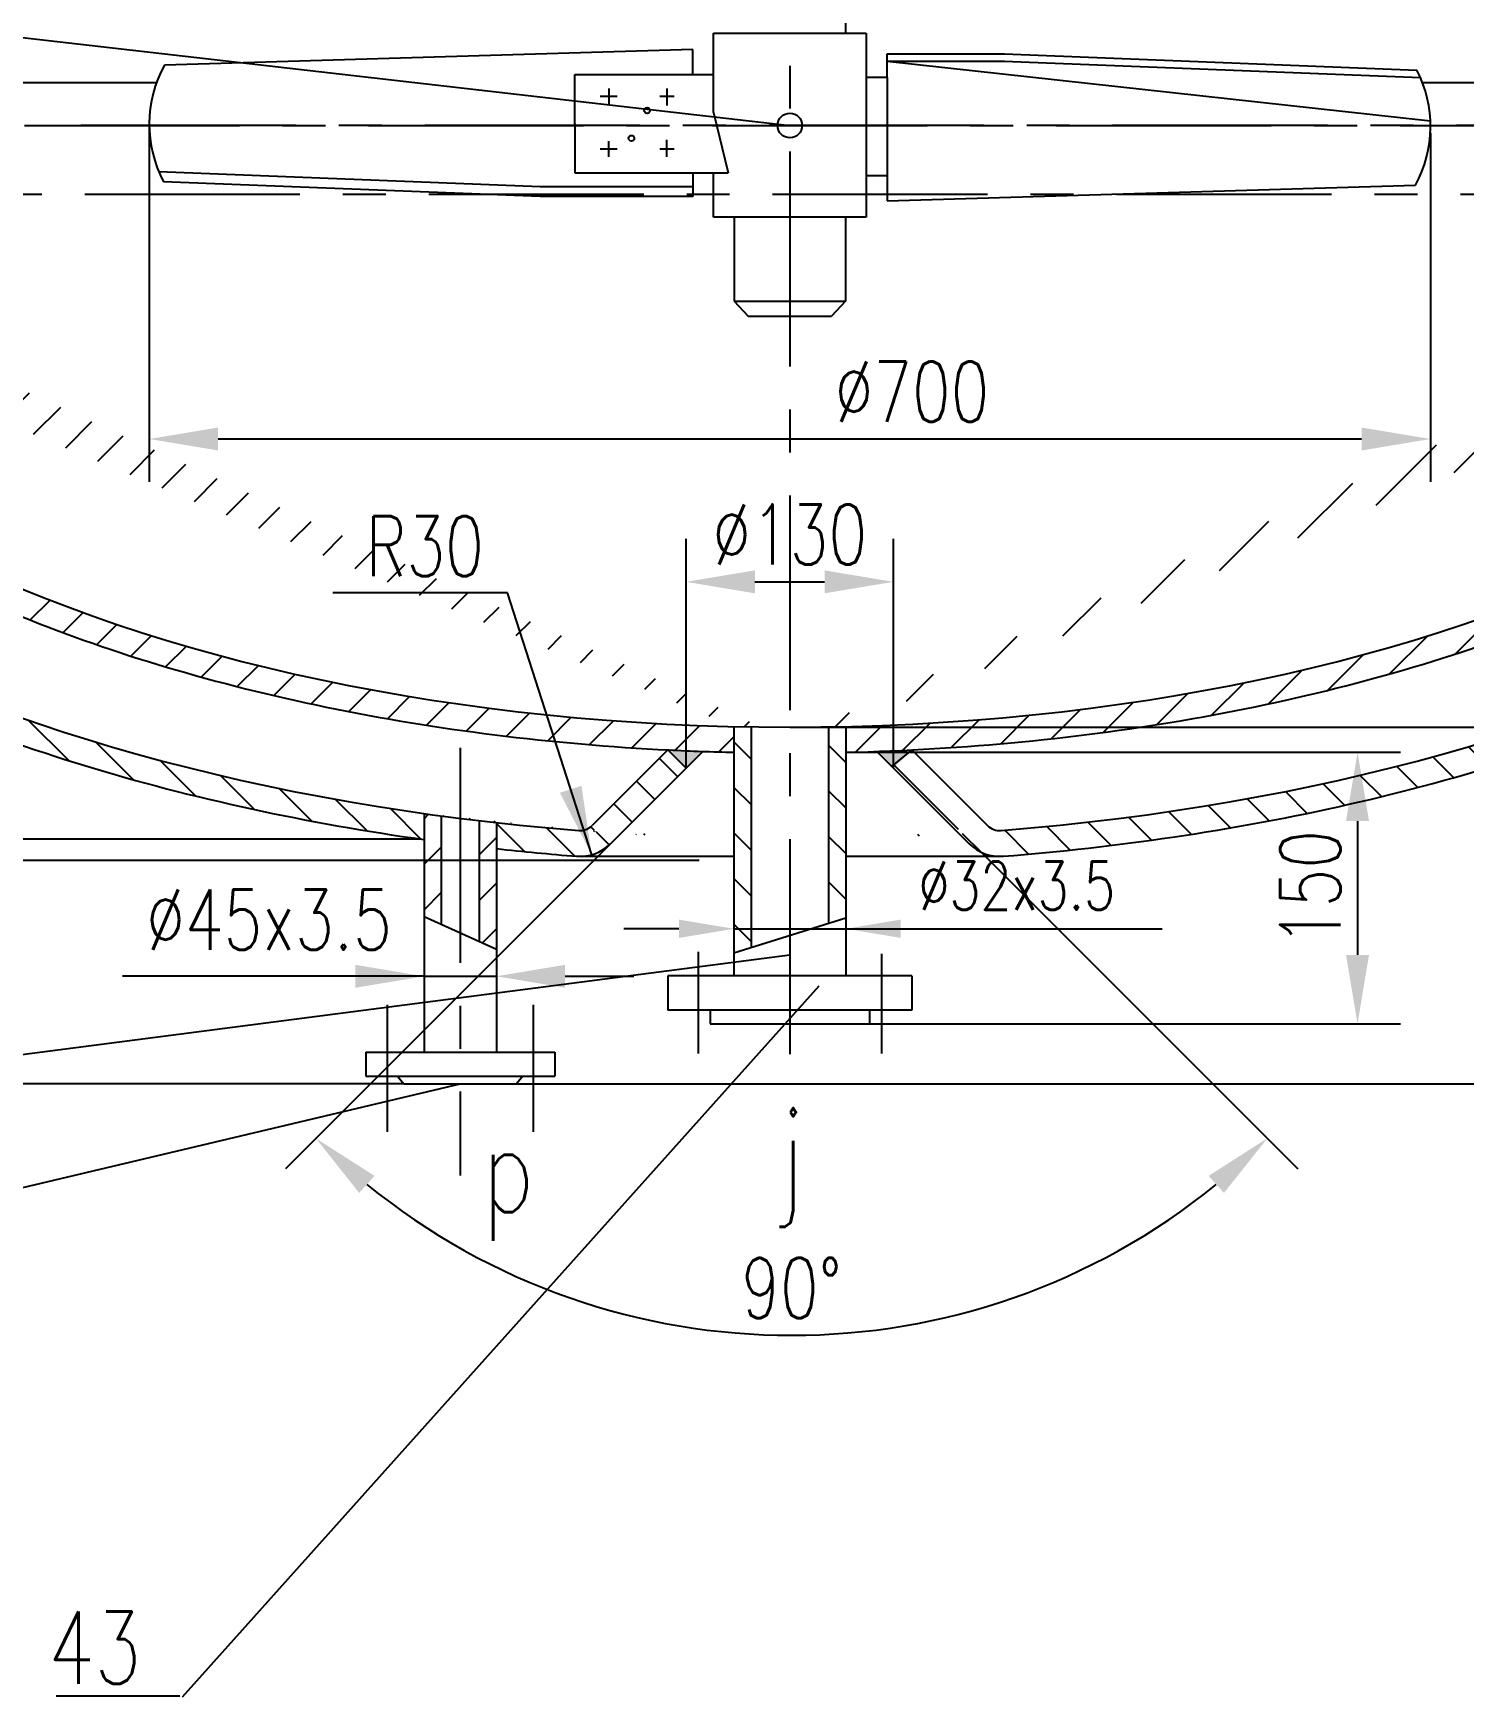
# Model space of a CAD drawing. Extents: x -8296 to 120, y 3711 to 9655.
# Drawn here: x -6631 to -5799, y 5009 to 5977 of the extents above; entities that cross this region are included whole.
import ezdxf
from ezdxf.enums import TextEntityAlignment as Align

# ---------------------------------------------------------------- set-up
doc = ezdxf.new("R2010")
doc.units = 0
doc.header["$LTSCALE"] = 100
doc.header["$MEASUREMENT"] = 0
doc.linetypes.add('CENTER', pattern=[2, 1.25, -0.25, 0.25, -0.25])
doc.layers.get('0').update_dxf_attribs({"linetype": 'CONTINUOUS'})
doc.layers.get('DEFPOINTS').update_dxf_attribs({"linetype": 'CONTINUOUS'})
for name, color, linetype in [('1', 1, 'CENTER'), ('4', 7, 'CONTINUOUS'), ('5', 6, 'CONTINUOUS'), ('dim', 6, 'CONTINUOUS'), ('text', 5, 'CONTINUOUS')]:
    doc.layers.add(name, color=color, linetype=linetype)
doc.styles.add('ROMANS', font='romans', dxfattribs={"width": 0.75})
doc.styles.get("Standard").update_dxf_attribs({"font": 'txt', "width": 0.75, "bigfont": 'hztxt'})
doc.dimstyles.get("Standard").update_dxf_attribs({"dimtxt": 0.18, "dimasz": 0.18, "dimexe": 0.18, "dimexo": 0.0625, "dimgap": 0.09, "dimtad": 0, "dimtih": 1, "dimtoh": 1, "dimdec": 4, "dimzin": 0, "dimdsep": 46, "dimtxsty": 'Standard', "dimcen": 0.09, "dimadec": 0, "dimazin": 0, "dimtfac": 1, "dimtdec": 4, "dimtofl": 0, "dimtmove": 0, "dimatfit": 3, "dimfxl": 0, "dimtolj": 1, "dimtzin": 0, "dimarcsym": 0})
pattern_1 = [(45, (-1491.812829333329, -42.4829547601712), (-13.25825214724776, 13.25825214724777), [])]
pattern_2 = [(135, (-1491.812829333329, -42.4829547601712), (-13.25825214724777, -13.25825214724776), [])]

# ---------------------------------------------------------------- blocks, each defined once
blk = doc.blocks.new('*D0')
at = {"layer": 'DEFPOINTS', "color": 0}
for p in [(-6563.606734007695, 5923.0389245353), (-5818.564142487834, 5919.21566378737), (-5818.564142487834, 5740.492615239828)]:
    blk.add_point(p, dxfattribs=at)
at = {"layer": 'dim', "color": 0, "lineweight": -2}
for p, q in [((-6563.606734007695, 5922.4139245353), (-6563.606734007695, 5715.492615239828)), ((-5818.564142487834, 5918.59066378737), (-5818.564142487834, 5715.492615239828)), ((-6523.606734007695, 5740.492615239828), (-5858.564142487834, 5740.492615239828))]:
    blk.add_line(p, q, dxfattribs=at)
at = {"layer": 'dim', "color": 0}
for points in [[(-6523.606734007695, 5747.159281906495), (-6523.606734007695, 5733.825948573161), (-6563.606734007695, 5740.492615239828)], [(-5858.564142487834, 5747.159281906495), (-5858.564142487834, 5733.825948573161), (-5818.564142487834, 5740.492615239828)]]:
    blk.add_solid(points, dxfattribs=at)
at = {"layer": 'dim', "color": 0, "insert": (-6120.062065333328, 5768.027253239828), "char_height": 35, "attachment_point": 5, "style": 'ROMANS'}
blk.add_mtext('\\A1;%%c700', dxfattribs=at)
blk = doc.blocks.new('*D2')
at = {"layer": '5', "color": 0, "lineweight": -2}
for p, q in [((-6158.550262333327, 5558.23150302339), (-5835.926325333327, 5558.231503023389)), ((-5860.926325333327, 5518.231503023389), (-5860.926325333327, 5440.338936966429)), ((-6158.550262333327, 5400.33893696643), (-5835.926325333327, 5400.338936966429))]:
    blk.add_line(p, q, dxfattribs=at)
at = {"layer": '5', "color": 0}
for points in [[(-5867.592991999994, 5518.231503023389), (-5854.25965866666, 5518.231503023389), (-5860.926325333327, 5558.231503023389)], [(-5867.592991999994, 5440.338936966429), (-5854.25965866666, 5440.338936966429), (-5860.926325333327, 5400.338936966429)]]:
    blk.add_solid(points, dxfattribs=at)
at = {"layer": 'DEFPOINTS', "color": 0}
for p in [(-6158.550262333327, 5558.23150302339), (-6158.550262333327, 5400.33893696643), (-5860.926325333327, 5400.338936966429)]:
    blk.add_point(p, dxfattribs=at)
at = {"layer": '5', "color": 0, "insert": (-5888.426325333327, 5479.285219994908), "char_height": 35, "attachment_point": 5, "rotation": 90, "style": 'ROMANS'}
blk.add_mtext('\\A1;150', dxfattribs=at)
blk = doc.blocks.new('*D3')
at = {"layer": '5', "color": 0, "lineweight": -2}
for p, q in [((-6405.646947765792, 5507.747266740188), (-6684.026667333328, 5507.747266740188)), ((-6659.026667333328, 5467.747266740188), (-6659.026667333328, 5405.361029363767)), ((-6415.499415394796, 5365.361029363767), (-6684.026667333328, 5365.361029363767))]:
    blk.add_line(p, q, dxfattribs=at)
at = {"layer": '5', "color": 0}
for points in [[(-6665.693333999995, 5467.747266740188), (-6652.360000666661, 5467.747266740188), (-6659.026667333328, 5507.747266740188)], [(-6665.693333999995, 5405.361029363767), (-6652.360000666661, 5405.361029363767), (-6659.026667333328, 5365.361029363767)]]:
    blk.add_solid(points, dxfattribs=at)
at = {"layer": 'DEFPOINTS', "color": 0}
for p in [(-6405.646947765792, 5507.747266740188), (-6659.026667333328, 5365.361029363767), (-6415.499415394796, 5365.361029363767)]:
    blk.add_point(p, dxfattribs=at)
at = {"layer": '5', "color": 0, "insert": (-6686.526667333329, 5436.554148051975), "char_height": 35, "attachment_point": 5, "rotation": 90, "style": 'ROMANS'}
blk.add_mtext('\\A1;150', dxfattribs=at)
blk = doc.blocks.new('*D4')
at = {"layer": '5', "color": 0, "lineweight": -2}
for p, q in [((-6403.738255394795, 5466.577806915105), (-6403.738255394795, 5402.923400239829)), ((-6361.738255394797, 5466.577806915105), (-6361.738255394797, 5402.923400239829)), ((-6443.738255394795, 5427.923400239829), (-6483.738255394795, 5427.923400239829)), ((-6403.738255394795, 5427.923400239829), (-6361.738255394797, 5427.923400239829)), ((-6321.738255394797, 5427.923400239829), (-6281.738255394797, 5427.923400239829))]:
    blk.add_line(p, q, dxfattribs=at)
at = {"layer": '5', "color": 0}
for points in [[(-6443.738255394795, 5434.590066906496), (-6443.738255394795, 5421.256733573162), (-6403.738255394795, 5427.923400239829)], [(-6321.738255394797, 5434.590066906496), (-6321.738255394797, 5421.256733573162), (-6361.738255394797, 5427.923400239829)]]:
    blk.add_solid(points, dxfattribs=at)
at = {"layer": 'DEFPOINTS', "color": 0}
for p in [(-6403.738255394795, 5466.577806915105), (-6361.738255394797, 5466.577806915105), (-6361.738255394797, 5427.923400239829)]:
    blk.add_point(p, dxfattribs=at)
at = {"layer": '5', "color": 0, "insert": (-6493.951004333328, 5460.860007239829), "char_height": 35, "attachment_point": 5, "style": 'ROMANS'}
blk.add_mtext('\\A1;%%c45x3.5', dxfattribs=at)
blk = doc.blocks.new('*D5')
at = {"layer": '5', "color": 0, "lineweight": -2}
for p, q in [((-6158.550262333327, 5477.23970923983), (-6158.550262333327, 5435.57600923983)), ((-6223.550262333327, 5473.4917747802), (-6223.550262333327, 5435.57600923983)), ((-6255.550262333327, 5455.57600923983), (-6287.550262333327, 5455.57600923983)), ((-6223.550262333327, 5455.57600923983), (-6158.550262333327, 5455.57600923983)), ((-6126.550262333327, 5455.57600923983), (-6094.550262333327, 5455.57600923983))]:
    blk.add_line(p, q, dxfattribs=at)
at = {"layer": '5', "color": 0}
for points in [[(-6255.550262333327, 5460.909342573163), (-6255.550262333327, 5450.242675906497), (-6223.550262333327, 5455.57600923983)], [(-6126.550262333327, 5460.909342573163), (-6126.550262333327, 5450.242675906497), (-6158.550262333327, 5455.57600923983)]]:
    blk.add_solid(points, dxfattribs=at)
at = {"layer": 'DEFPOINTS', "color": 0}
for p in [(-6158.550262333327, 5477.23970923983), (-6223.550262333327, 5473.4917747802), (-6158.550262333327, 5455.57600923983)]:
    blk.add_point(p, dxfattribs=at)
at = {"layer": '5', "color": 0, "insert": (-6059.083228333327, 5480.622454239829), "char_height": 28, "attachment_point": 5, "style": 'ROMANS'}
blk.add_mtext('\\A1;%%c32x3.5', dxfattribs=at)
blk = doc.blocks.new('*D6')
at = {"layer": '5', "color": 0, "lineweight": -2}
for p, q in [((-6251.371132605462, 5549.033560566654), (-6251.371132605462, 5682.395678239828)), ((-6130.840965332449, 5548.942522793845), (-6130.840965332449, 5682.395678239828)), ((-6211.371132605462, 5657.395678239828), (-6170.840965332449, 5657.395678239828))]:
    blk.add_line(p, q, dxfattribs=at)
at = {"layer": '5', "color": 0}
for points in [[(-6211.371132605462, 5664.062344906495), (-6211.371132605462, 5650.729011573161), (-6251.371132605462, 5657.395678239828)], [(-6170.840965332449, 5664.062344906495), (-6170.840965332449, 5650.729011573161), (-6130.840965332449, 5657.395678239828)]]:
    blk.add_solid(points, dxfattribs=at)
at = {"layer": 'DEFPOINTS', "color": 0}
for p in [(-6130.840965332449, 5657.395678239828), (-6251.371132605462, 5549.033560566654), (-6130.840965332449, 5548.942522793845)]:
    blk.add_point(p, dxfattribs=at)
at = {"layer": '5', "color": 0, "insert": (-6191.106048968955, 5684.895678239828), "char_height": 35, "attachment_point": 5, "style": 'ROMANS'}
blk.add_mtext('\\A1;%%c130', dxfattribs=at)
blk = doc.blocks.new('*D23')
at = {"layer": '5', "color": 0, "lineweight": -2}
for p, q in [((-5120.619142333329, 5922.858074239829), (-5145.619142333329, 5922.858074239829)), ((-5120.619142333329, 5882.858074239829), (-5120.619142333329, 5612.858074239828)), ((-6191.050262333327, 5572.858074239829), (-5095.619142333329, 5572.858074239828))]:
    blk.add_line(p, q, dxfattribs=at)
at = {"layer": '5', "color": 0}
for points in [[(-5127.285808999996, 5882.858074239829), (-5113.952475666662, 5882.858074239829), (-5120.619142333329, 5922.858074239829)], [(-5127.285808999996, 5612.858074239828), (-5113.952475666662, 5612.858074239828), (-5120.619142333329, 5572.858074239828)]]:
    blk.add_solid(points, dxfattribs=at)
at = {"layer": 'DEFPOINTS', "color": 0}
for p in [(-5120.619142333329, 5922.858074239829), (-6191.050262333327, 5572.858074239829), (-5120.619142333329, 5572.858074239828)]:
    blk.add_point(p, dxfattribs=at)
at = {"layer": '5', "color": 0, "insert": (-5148.11914233333, 5747.858074239828), "char_height": 35, "attachment_point": 5, "rotation": 90, "style": 'ROMANS'}
blk.add_mtext('\\A1;350', dxfattribs=at)
blk = doc.blocks.new('*D25')
at = {"layer": '5', "color": 0, "lineweight": -2}
for p, q in [((-7001.063719333328, 5882.858074239829), (-7208.27920833333, 5882.858074239829)), ((-7183.27920833333, 5535.201199239828), (-7183.27920833333, 5842.858074239829)), ((-6243.720415006901, 5495.201199239828), (-7208.27920833333, 5495.201199239828))]:
    blk.add_line(p, q, dxfattribs=at)
at = {"layer": '5', "color": 0}
for points in [[(-7189.945874999997, 5842.858074239829), (-7176.612541666663, 5842.858074239829), (-7183.27920833333, 5882.858074239829)], [(-7189.945874999997, 5535.201199239828), (-7176.612541666663, 5535.201199239828), (-7183.27920833333, 5495.201199239828)]]:
    blk.add_solid(points, dxfattribs=at)
at = {"layer": 'DEFPOINTS', "color": 0}
for p in [(-7183.27920833333, 5882.858074239829), (-7001.063719333328, 5882.858074239829), (-6243.720415006901, 5495.201199239828)]:
    blk.add_point(p, dxfattribs=at)
at = {"layer": '5', "color": 0, "insert": (-7210.779208333331, 5689.029636739827), "char_height": 35, "attachment_point": 5, "rotation": 90, "style": 'ROMANS'}
blk.add_mtext('\\A1;375', dxfattribs=at)
blk = doc.blocks.new('*D33')
at = {"layer": '5', "color": 0, "lineweight": -2}
for p, q in [((-5848.875466333327, 9016.924177916144), (-4918.169495333328, 9016.924177916144)), ((-4943.169495333329, 5405.361029363767), (-4943.169495333328, 8976.924177916144)), ((-6349.977095394799, 5365.361029363768), (-4918.169495333329, 5365.361029363767))]:
    blk.add_line(p, q, dxfattribs=at)
at = {"layer": '5', "color": 0}
for points in [[(-4949.836161999995, 8976.924177916144), (-4936.502828666661, 8976.924177916144), (-4943.169495333328, 9016.924177916144)], [(-4949.836161999996, 5405.361029363767), (-4936.502828666662, 5405.361029363767), (-4943.169495333329, 5365.361029363767)]]:
    blk.add_solid(points, dxfattribs=at)
at = {"layer": 'DEFPOINTS', "color": 0}
for p in [(-5848.875466333327, 9016.924177916144), (-4943.169495333328, 9016.924177916144), (-6349.977095394799, 5365.361029363768)]:
    blk.add_point(p, dxfattribs=at)
at = {"layer": '5', "color": 0, "insert": (-4970.66949533333, 7191.142603639953), "char_height": 35, "attachment_point": 5, "rotation": 90, "style": 'ROMANS'}
blk.add_mtext('\\A1;~3900', dxfattribs=at)
blk = doc.blocks.new('*D35')
at = {"layer": '5', "color": 0, "lineweight": -2}
for p, q in [((-6295.396686171236, 5505.008007000882), (-6484.411179963558, 5315.993513208557)), ((-6079.853649968994, 5500.152020477335), (-5895.695142700217, 5315.993513208557))]:
    blk.add_line(p, q, dxfattribs=at)
blk.add_arc((-6190.053161331888, 5610.35153184023), 391.2851021421819, 230.8597434038695, 309.1402565961305, dxfattribs=at)
at = {"layer": '5', "color": 0}
for points in [[(-6441.507430774039, 5301.920759915225), (-6432.573568218464, 5311.818430227773), (-6466.733510433894, 5333.671182738221)], [(-5947.532754445311, 5311.818430227772), (-5938.598891889737, 5301.920759915224), (-5913.372812229881, 5333.671182738221)]]:
    blk.add_solid(points, dxfattribs=at)
at = {"layer": 'DEFPOINTS', "color": 0}
for p in [(-6241.640934904555, 5558.763758267562), (-6130.676265556574, 5550.974636064915), (-6295.396686171236, 5505.008007000882), (-6079.853649968994, 5500.152020477335), (-6291.32519783117, 5232.39914623894)]:
    blk.add_point(p, dxfattribs=at)
at = {"layer": '5', "color": 0, "insert": (-6190.053161331888, 5246.566429698048), "char_height": 35, "attachment_point": 5, "style": 'ROMANS'}
blk.add_mtext('\\A1;90°', dxfattribs=at)

msp = doc.modelspace()

# ---------------------------------------------------------------- hatches: boundary and pattern name
at = {"layer": '5'}
h = msp.add_hatch(dxfattribs=at)
h.set_pattern_fill('ANSI31', color=256, scale=150, style=0)
h.set_pattern_definition(pattern_1)
edge = h.paths.add_edge_path()
edge.add_spline(control_points=[(-6906.050262333327, 5922.858074239829), (-6906.050262333327, 5912.96742309506), (-6905.276773368994, 5903.077009684938), (-6903.194501582475, 5889.770597572182), (-6902.556920017203, 5886.31019983537), (-6901.825099716829, 5882.858074239827)], knot_values=[3.141592653589793, 3.141592653589793, 3.141592653589793, 3.141592653589793, 3.219676741574805, 3.219676741574805, 3.247187507583042, 3.247187507583042, 3.247187507583042, 3.247187507583042], degree=3, periodic=0)
edge.add_line((-6901.825099716829, 5882.858074239829), (-6886.463808361877, 5882.858074239829))
edge.add_ellipse((-6191.050262333327, 5922.858074239829), major_axis=(700, 0), ratio=0.5, start_angle=180, end_angle=186.5624278686341, ccw=False)
edge.add_line((-6891.050262333327, 5922.858074239814), (-6891.050262333327, 5945.574298239827))
edge.add_line((-6891.050262333327, 5945.574298239827), (-6906.050262333328, 5937.025187239828))
edge.add_line((-6906.050262333329, 5937.025187239828), (-6906.050262333327, 5922.858074239832))
edge = h.paths.add_edge_path()
edge.add_ellipse((-6191.050262333327, 5922.858074239829), major_axis=(700, 0), ratio=0.5, start_angle=186.5624278686341, end_angle=267.33888216739115, ccw=False)
edge.add_line((-6886.463808361877, 5882.85807423983), (-6901.825099716829, 5882.85807423983))
edge.add_spline(control_points=[(-6901.825099716829, 5882.858074239827), (-6900.479786988391, 5876.511996519004), (-6898.816005346795, 5870.193873543503), (-6893.786571406041, 5854.222372002584), (-6889.987823565112, 5844.624338443812), (-6878.461693609823, 5820.474036364639), (-6869.723245276749, 5806.106278791981), (-6849.003345938232, 5778.189396606922), (-6837.022020300672, 5764.638759456853), (-6810.038518784368, 5738.496838405422), (-6795.03586731595, 5725.904931693864), (-6758.916117832527, 5699.366824109852), (-6737.174763163042, 5685.663854013726), (-6690.105053711304, 5660.053329874804), (-6664.776510094194, 5648.146146282227), (-6611.046846649133, 5626.334514003647), (-6582.645930726061, 5616.43044334188), (-6523.350035407679, 5598.807165192628), (-6492.455443156192, 5591.088238273882), (-6428.805234423589, 5577.982056258864), (-6396.050088607604, 5572.594987160821), (-6329.3531498097, 5564.257049693945), (-6295.411866734612, 5561.306289644769), (-6248.695287031194, 5558.97797404799), (-6236.130307909181, 5558.520985930008), (-6223.550262333327, 5558.231835116638)], knot_values=[3.247187507583042, 3.247187507583042, 3.247187507583042, 3.247187507583042, 3.297760829559817, 3.297760829559817, 3.375844917544828, 3.375844917544828, 3.496939602311599, 3.496939602311599, 3.61803428707837, 3.61803428707837, 3.73912897184514, 3.73912897184514, 3.88478061180676, 3.88478061180676, 4.03043225176838, 4.03043225176838, 4.176083891729999, 4.176083891729999, 4.321735531691619, 4.321735531691619, 4.467387171653239, 4.467387171653239, 4.613038811614858, 4.613038811614858, 4.666436768308554, 4.666436768308554, 4.666436768308554, 4.666436768308554], degree=3, periodic=0)
edge.add_line((-6223.550262333327, 5558.231835116638), (-6223.550262333327, 5573.235509893648))
h = msp.add_hatch(dxfattribs=at)
h.set_pattern_fill('ANSI31', color=256, scale=150, style=0)
h.set_pattern_definition(pattern_1)
edge = h.paths.add_edge_path()
edge.add_ellipse((-6191.050262333327, 5922.858074239829), major_axis=(700, 0), ratio=0.5, start_angle=272.6611178326088, end_angle=353.4375721313658, ccw=False)
edge.add_line((-6158.550262333327, 5573.235509893647), (-6158.550262333326, 5558.23150302339))
edge.add_spline(control_points=[(-6158.550262333327, 5558.23150302339), (-6158.467972801986, 5558.233395023597), (-6158.385683915403, 5558.235294221538), (-6123.989818631404, 5559.032153328209), (-6089.789735906576, 5561.078658984206), (-6022.322170481122, 5567.634683096839), (-5989.055205877063, 5572.144118276675), (-5924.139733086977, 5583.538218010813), (-5892.491713354008, 5590.422726647682), (-5831.463993379117, 5606.435084514402), (-5802.084718307149, 5615.562689537232), (-5746.1944949393, 5635.891181914045), (-5719.683834550236, 5647.09172387842), (-5670.069940978923, 5671.366676043623), (-5646.966694829463, 5684.440684949973), (-5604.64093323644, 5712.24531600211), (-5585.417825062796, 5726.975793847707), (-5551.267794257325, 5757.868186220998), (-5536.339697291613, 5774.031248397837), (-5513.651517910082, 5804.235193465325), (-5505.057915456116, 5818.065380544591), (-5491.082110740659, 5846.325996086389), (-5485.70148513341, 5860.757607809746), (-5481.385161138292, 5877.860048526636), (-5480.805574313781, 5880.356882607804), (-5480.275479290583, 5882.858074239828)], knot_values=[4.758341160779995, 4.758341160779995, 4.758341160779995, 4.758341160779995, 4.758690451576478, 4.758690451576478, 4.904342091538098, 4.904342091538098, 5.049993731499717, 5.049993731499717, 5.195645371461337, 5.195645371461337, 5.341297011422957, 5.341297011422957, 5.486948651384576, 5.486948651384576, 5.632600291346196, 5.632600291346196, 5.778251931307816, 5.778251931307816, 5.923903571269435, 5.923903571269435, 6.040781037869336, 6.040781037869336, 6.157658504469237, 6.157658504469237, 6.177590465003706, 6.177590465003706, 6.177590465003706, 6.177590465003706], degree=3, periodic=0)
edge.add_line((-5480.27547929058, 5882.858074239829), (-5495.636716304778, 5882.858074239828))
edge = h.paths.add_edge_path()
edge.add_ellipse((-6191.050262333327, 5922.858074239829), major_axis=(700, 0), ratio=0.5, start_angle=353.4375721313658, end_angle=360, ccw=False)
edge.add_line((-5495.63671630478, 5882.858074239829), (-5480.275479290583, 5882.858074239829))
edge.add_spline(control_points=[(-5480.275479290583, 5882.858074239828), (-5478.252210504168, 5892.404632378365), (-5476.949937908499, 5902.0146712851), (-5476.160656942444, 5915.380067229262), (-5476.050262333327, 5919.119069790861), (-5476.050262333327, 5922.858074239829)], knot_values=[6.177590465003706, 6.177590465003706, 6.177590465003706, 6.177590465003706, 6.253666851003527, 6.253666851003527, 6.283185307179586, 6.283185307179586, 6.283185307179586, 6.283185307179586], degree=3, periodic=0)
edge.add_line((-5476.050262333327, 5922.858074239849), (-5476.050262333327, 5937.025187239828))
edge.add_line((-5476.050262333327, 5937.025187239828), (-5491.050262333328, 5945.574298239828))
edge.add_line((-5491.050262333327, 5945.574298239828), (-5491.050262333327, 5922.858074239829))
h = msp.add_hatch(dxfattribs=at)
h.set_pattern_fill('ANSI31', color=256, scale=150, angle=90, style=0)
h.set_pattern_definition(pattern_2)
edge = h.paths.add_edge_path()
edge.add_ellipse((-6191.050262333327, 5882.858074239829), major_axis=(765.4083877251413, 1.823203012602841e-11), ratio=0.4899345317008057, start_angle=179.9999999999971, end_angle=253.86657037523588, ccw=False)
edge.add_line((-6956.45865005847, 5882.858074239829), (-6971.45865005847, 5882.85807423983))
edge.add_spline(control_points=[(-6971.45865005847, 5882.858074239829), (-6971.45865005847, 5872.480251590531), (-6970.644511969105, 5862.102674137994), (-6967.402696620788, 5841.450764809872), (-6964.975313877905, 5831.176772223793), (-6958.54710033011, 5810.822485391937), (-6954.546631298581, 5800.742230353662), (-6942.414918601498, 5775.387760313331), (-6933.2219280674, 5760.300066482325), (-6911.415008927044, 5730.953203729986), (-6898.801178696223, 5716.692494689277), (-6870.377212854582, 5689.142470651542), (-6854.566582813371, 5675.852534389434), (-6816.653855790315, 5647.92340151393), (-6793.925269214815, 5633.517281832615), (-6744.700295947652, 5606.495821737339), (-6718.203720897294, 5593.88084389007), (-6661.9533433505, 5570.651059338049), (-6632.199729450967, 5560.03661967918), (-6570.010385807935, 5540.993850986231), (-6537.575020203483, 5532.565795778161), (-6471.524318691292, 5518.237483290295), (-6437.962135697111, 5512.277284193633), (-6403.738255394795, 5507.478323953756)], knot_values=[3.141592653589793, 3.141592653589793, 3.141592653589793, 3.141592653589793, 3.218348605513731, 3.218348605513731, 3.29510455743767, 3.29510455743767, 3.371860509361608, 3.371860509361608, 3.490736077828676, 3.490736077828676, 3.609611646295745, 3.609611646295745, 3.728487214762814, 3.728487214762814, 3.870256060409404, 3.870256060409404, 4.012024906055994, 4.012024906055994, 4.153793751702584, 4.153793751702584, 4.295562597349174, 4.295562597349174, 4.433639240088925, 4.433639240088925, 4.433639240088925, 4.433639240088925], degree=3, periodic=0)
edge.add_line((-6403.738255394794, 5507.478323953757), (-6403.738255394795, 5522.626628195945))
edge = h.paths.add_edge_path()
edge.add_line((-6251.371132605462, 5549.033560566654), (-6261.977734323261, 5559.640162284452))
edge.add_line((-6261.977734323262, 5559.640162284452), (-6306.003287889033, 5515.61460871868))
edge.add_arc((-6313.07435570089, 5522.685676530553), 9.999999999999709, 264.5318842097021, 314.99999999993736, ccw=False)
edge.add_ellipse((-6191.050262333327, 5882.858074239829), major_axis=(765.4083877251413, 1.823203012602841e-11), ratio=0.4899345317008057, start_angle=257.1145535751991, end_angle=260.76635551665396, ccw=False)
edge.add_line((-6361.738255394797, 5517.301372983539), (-6361.738255394797, 5502.208736117779))
edge.add_spline(control_points=[(-6361.738255394797, 5502.20873611778), (-6346.245792383557, 5500.490153086001), (-6330.647746363544, 5499.005604531116), (-6314.972956456064, 5497.757874477977)], knot_values=[4.489711395224336, 4.489711395224336, 4.489711395224336, 4.489711395224336, 4.551344504558628, 4.551344504558628, 4.551344504558628, 4.551344504558628], degree=3, periodic=0)
edge.add_line((-6314.972956456062, 5497.757874477977), (-6311.175016836311, 5497.757930706323))
edge.add_arc((-6313.07435570089, 5522.685676530555), 24.99999999999914, 274.3571624840213, 314.9999999999661)
edge.add_line((-6295.396686171236, 5505.008007000881), (-6251.371132605463, 5549.033560566654))
h = msp.add_hatch(dxfattribs=at)
h.set_pattern_fill('ANSI31', color=256, scale=150, angle=90, style=0)
h.set_pattern_definition(pattern_2)
edge = h.paths.add_edge_path()
edge.add_spline(control_points=[(-6067.079981999887, 5497.761544523722), (-6033.786408970382, 5500.412659427458), (-6000.839607709297, 5504.13302768887), (-5933.509114799685, 5514.049464511463), (-5899.233370239142, 5520.425155063247), (-5832.810417912871, 5535.499421694763), (-5800.663647929212, 5544.197803419028), (-5739.12347281097, 5563.760593417216), (-5709.730417377566, 5574.624716216184), (-5654.265819896549, 5598.329841878163), (-5628.194434576924, 5611.170469205445), (-5579.876548485725, 5638.617143105735), (-5557.629794861277, 5653.222847728684), (-5517.400230288626, 5683.977407275945), (-5499.416501961739, 5700.126523814584), (-5468.104509444263, 5733.739023945387), (-5454.775267145207, 5751.204639659872), (-5435.989232271821, 5782.458142521678), (-5429.384742619088, 5796.007220857041), (-5419.058073960445, 5823.519522390143), (-5415.337404456768, 5837.482975296211), (-5411.468272363545, 5861.947219188466), (-5410.641874608187, 5872.402519517698), (-5410.641874608187, 5882.858074239829)], knot_values=[4.873495759421962, 4.873495759421962, 4.873495759421962, 4.873495759421962, 5.004406825582124, 5.004406825582124, 5.146175671228714, 5.146175671228714, 5.287944516875304, 5.287944516875304, 5.429713362521894, 5.429713362521894, 5.571482208168484, 5.571482208168484, 5.713251053815074, 5.713251053815074, 5.855019899461664, 5.855019899461664, 5.996788745108254, 5.996788745108254, 6.101321591075791, 6.101321591075791, 6.205854437043329, 6.205854437043329, 6.283185307179586, 6.283185307179586, 6.283185307179586, 6.283185307179586], degree=3, periodic=0)
edge.add_line((-5410.641874608187, 5882.858074239829), (-5425.641874608187, 5882.858074239828))
edge.add_ellipse((-6191.050262333327, 5882.858074239829), major_axis=(765.4083877251411, 0), ratio=0.4899345317008243, start_angle=279.2336444833454, end_angle=360, ccw=False)
edge.add_arc((-6069.026168965764, 5522.685676530553), 9.99999999999971, 225.0000000000553, 277.26162004552145, ccw=False)
edge.add_line((-6076.097236777623, 5515.614608718681), (-6120.123109869265, 5559.640481810323))
edge.add_line((-6120.123109869264, 5559.640481810323), (-6131.771282083942, 5550.075450589405))
edge.add_line((-6131.771282083941, 5550.075450589405), (-6086.703838495418, 5505.008007000881))
edge.add_arc((-6069.026168965764, 5522.685676530551), 24.99999999999915, 225.0000000000221, 265.5368471153971)
edge.add_line((-6070.971617929194, 5497.761486908205), (-6067.079981999887, 5497.761544523722))
h = msp.add_hatch(dxfattribs=at)
h.set_pattern_fill('ANSI31', color=256, scale=150, angle=90, style=0)
h.set_pattern_definition(pattern_2)
edge = h.paths.add_edge_path()
edge.add_ellipse((-6191.050262333327, 5922.858074239829), major_axis=(700, 0), ratio=0.5, start_angle=267.33888216739115, end_angle=268.1580326758305, ccw=False)
edge.add_line((-6223.550262333327, 5573.235509893647), (-6223.550262333328, 5441.663580239829))
edge.add_line((-6223.550262333327, 5441.663580239829), (-6213.550262333326, 5444.789342855212))
edge.add_line((-6213.550262333327, 5444.789342855212), (-6213.550262333328, 5573.0389245353))
edge = h.paths.add_edge_path()
edge.add_line((-6168.550262333327, 5458.855274624444), (-6158.550262333327, 5461.981037239828))
edge.add_line((-6158.550262333327, 5461.981037239828), (-6158.550262333327, 5573.235509893647))
edge.add_ellipse((-6191.050262333327, 5922.858074239829), major_axis=(700, 0), ratio=0.5, start_angle=271.8419673241695, end_angle=272.6611178326088, ccw=False)
edge.add_line((-6168.550262333327, 5573.038924535299), (-6168.550262333327, 5458.855274624444))
h = msp.add_hatch(dxfattribs=at)
h.set_pattern_fill('ANSI31', color=256, scale=150, style=0)
h.set_pattern_definition(pattern_1)
edge = h.paths.add_edge_path()
edge.add_ellipse((-6191.050262333327, 5882.858074239829), major_axis=(765.4083877251413, 1.823203012602841e-11), ratio=0.4899345317008057, start_angle=253.86657037523588, end_angle=254.6443213608367, ccw=False)
edge.add_line((-6403.738255394794, 5522.626628195945), (-6403.738255394794, 5462.651024363768))
edge.add_line((-6403.738255394794, 5462.651024363768), (-6393.738255394795, 5458.150078411388))
edge.add_line((-6393.738255394797, 5458.150078411388), (-6393.738255394797, 5521.245372612037))
edge = h.paths.add_edge_path()
edge.add_ellipse((-6191.050262333327, 5882.858074239829), major_axis=(765.4083877251413, 1.823203012602841e-11), ratio=0.4899345317008057, start_angle=256.3454473763271, end_angle=257.1145535751991, ccw=False)
edge.add_line((-6371.738255394797, 5518.456820791484), (-6371.738255394797, 5448.247997316148))
edge.add_line((-6371.738255394797, 5448.247997316148), (-6361.738255394797, 5443.747051363768))
edge.add_line((-6361.738255394797, 5443.747051363768), (-6361.738255394796, 5517.301372983537))

# ---------------------------------------------------------------- linework, layer by layer
for p, q in [((-6158.710262333327, 6469.380650239843), (-6158.710262333327, 5976.516348535291)), ((-6235.446614333301, 5976.516348535291), (-6146.653910333323, 5976.516348535291)), ((-6235.446614333301, 5930.466394415831), (-6235.446614333301, 5976.516348535291)), ((-6146.653910333323, 5976.516348535291), (-6146.653910333323, 5869.561500535315)), ((-6247.554710333319, 5967.103520407896), (-6554.793929676431, 5957.971444814938)), ((-6247.554710333319, 5952.541596266988), (-6247.554710333319, 5967.103520407896)), ((-6134.545814333305, 5950.847907203571), (-6134.545814333305, 5964.538207062629)), ((-6134.545814333305, 5964.538207062629), (-6066.2437343333, 5964.538207062629)), ((-6066.2437343333, 5964.538207062629), (-5826.436864401116, 5955.137579029004)), ((-6316.167254333304, 5923.885769066981), (-6316.167254333304, 5952.541596266988)), ((-6316.167254333304, 5952.541596266988), (-6235.446614333301, 5952.541596266988)), ((-6134.545814333305, 5960.191711062662), (-6066.2437343333, 5960.191711062662)), ((-6134.545814333305, 5960.191711062662), (-5818.564142487845, 5925.660039851433)), ((-6066.413989812532, 5960.195046859529), (-5824.337742908516, 5950.705457367927)), ((-6906.050262333327, 5947.858074239829), (-6559.367703702144, 5947.858074239829)), ((-6296.387860286621, 5944.429287378838), (-6296.387860286621, 5935.32082089562)), ((-6262.567577561895, 5944.429287378838), (-6262.567577561895, 5934.561782694393)), ((-6134.545814333305, 5950.847907203571), (-6146.653910333323, 5950.847907203571)), ((-6134.545814333305, 5950.847907203571), (-6134.545814333305, 5878.974328662648)), ((-5823.17950528337, 5947.858074239829), (-5536.050262333327, 5947.858074239829)), ((-6301.327891646572, 5939.875058171729), (-6291.447813411134, 5939.875058171729)), ((-6266.747610064742, 5939.875058171729), (-6258.387545059017, 5939.875058171729)), ((-6316.167254333304, 5923.885769066981), (-6316.167254333304, 5895.229941866974)), ((-6235.446614333301, 5930.466394415831), (-6227.006339980213, 5895.229941866974)), ((-6296.387860286621, 5904.669431902285), (-6296.387860286621, 5913.777898385504)), ((-6262.567577561895, 5904.669431902285), (-6262.567577561895, 5914.536936586731)), ((-6301.327891646572, 5909.223661109451), (-6291.447813411134, 5909.223661109451)), ((-6266.747610064742, 5909.223661109451), (-6258.387545059017, 5909.223661109451)), ((-6336.347414333326, 5887.190086807885), (-6557.979061023361, 5895.87823102832)), ((-6316.167254333304, 5895.229941866974), (-6227.006339980213, 5895.229941866974)), ((-6247.554710333319, 5895.229941866974), (-6247.554710333319, 5881.539642007915)), ((-6235.446614333301, 5869.561500535315), (-6235.446614333301, 5895.229941866974)), ((-6134.545814333305, 5893.536252803557), (-6146.653910333323, 5893.536252803557)), ((-6336.347414333326, 5881.539642007915), (-6555.233321238355, 5890.12015095334)), ((-6247.554710333319, 5887.190086807885), (-6336.347414333326, 5887.190086807885)), ((-6134.545814333305, 5878.974328662648), (-5827.306594990194, 5888.106404255606)), ((-6247.554710333319, 5881.539642007915), (-6336.347414333326, 5881.539642007915)), ((-6146.653910333323, 5869.561500535315), (-6235.446614333301, 5869.561500535315)), ((-6223.390262333327, 5869.561500535312), (-6223.390262333327, 5820.727887096778)), ((-6158.710262333327, 5869.561500535312), (-6158.710262333327, 5820.727887096778)), ((-6223.390262333327, 5820.727887096778), (-6158.710262333327, 5820.727887096778)), ((-6223.390262333327, 5820.727887096778), (-6215.214278798394, 5811.850960576778)), ((-6158.710262333327, 5820.727887096778), (-6166.886245868263, 5811.850960576778)), ((-6215.214278798394, 5811.850960576778), (-6166.886245868263, 5811.850960576778)), ((-6223.550262333327, 5573.235509893647), (-6223.550262333327, 5428.231503023391)), ((-6213.550262333327, 5573.0389245353), (-6213.550262333327, 5444.789342855213)), ((-6168.550262333327, 5573.0389245353), (-6168.550262333327, 5458.855274624444)), ((-6158.550262333327, 5573.235509893647), (-6158.550262333327, 5428.231503023391)), ((-6261.977734323262, 5559.640162284452), (-6306.003287889038, 5515.614608718675)), ((-6241.640934904555, 5558.763758267562), (-6295.396686171236, 5505.008007000882)), ((-6261.977734323262, 5559.640162284452), (-6251.371132605462, 5549.033560566654)), ((-6140.45956982698, 5558.763738332443), (-6086.703838495421, 5505.008007000882)), ((-6120.123109869264, 5559.640481810323), (-6131.771282083941, 5550.075450589406)), ((-6120.123109869264, 5559.640481810323), (-6076.097236777616, 5515.614608718675)), ((-6403.738255394794, 5522.626628195945), (-6403.738255394794, 5383.808416363768)), ((-6393.738255394797, 5521.245372612037), (-6393.738255394797, 5458.150078411387)), ((-6371.738255394797, 5518.456820791484), (-6371.738255394797, 5448.247997316148)), ((-6361.738255394797, 5517.301372983538), (-6361.738255394797, 5383.808416363768)), ((-6314.972956456062, 5497.757874477977), (-6223.550262333327, 5497.75922798737)), ((-6158.550262333327, 5497.760190309816), (-6067.079981999885, 5497.761544523722)), ((-6120.07456833333, 5428.231503023391), (-6262.025956333327, 5428.231503023391)), ((-6262.025956333327, 5428.231503023392), (-6262.025956333327, 5408.231503023391)), ((-6120.074568333328, 5428.231503023391), (-6120.07456833333, 5408.23150302339)), ((-6120.07456833333, 5408.231503023391), (-6262.025956333327, 5408.23150302339)), ((-6237.369526333328, 5408.23150302339), (-6237.369526333328, 5400.33893696643)), ((-6237.369526333328, 5400.33893696643), (-6144.730998333329, 5400.33893696643)), ((-6144.730998333329, 5408.23150302339), (-6144.730998333329, 5400.33893696643)), ((-6437.738255394797, 5383.808416363768), (-6437.738255394797, 5369.808416363768)), ((-6437.738255394797, 5383.808416363768), (-6327.738255394797, 5383.808416363768)), ((-6327.738255394797, 5383.808416363768), (-6327.738255394795, 5369.808416363768)), ((-6437.738255394797, 5369.808416363768), (-6327.738255394797, 5369.808416363768)), ((-6419.201225394798, 5369.808416363768), (-6415.499415394796, 5365.361029363768)), ((-6415.499415394796, 5365.361029363767), (-6349.977095394799, 5365.361029363768)), ((-6346.275285394797, 5369.808416363768), (-6349.977095394799, 5365.361029363768))]:
    msp.add_line(p, q)
for centre, radius in [((-6274.069544218361, 5931.587147576101), 1.65495002713354), ((-6191.050262333327, 5922.858074239829), 7.181006666673056), ((-6283.183355308969, 5915.451415070134), 1.654950027132072)]:
    msp.add_circle(centre, radius)
for centre, radius, start, end in [((-6492.349477158055, 5923.639997251137), 71.25979190360488, 151.1983658612648, 208.0595722350201), ((-5889.751047508569, 5922.437851819407), 71.25979190360488, 331.1983658612648, 27.31489021397219), ((-6313.074355700908, 5522.685676530554), 10, 265.446156340095, 314.9999999999669), ((-6069.026168965749, 5522.685676530554), 10, 225.0000000000332, 274.553843659905), ((-6313.074355700908, 5522.685676530554), 25, 265.446156340095, 314.9999999999669), ((-6069.026168965749, 5522.685676530554), 25, 225.0000000000332, 274.553843659905)]:
    msp.add_arc(centre, radius, start, end)
for centre, major_axis, ratio, start_param, end_param in [((-6191.050262333327, 5922.858074239829), (700, 0), 0.5, 3.141592653589793, 6.283185307179586), ((-6191.050262333327, 5882.858074239829), (765.4083877251413, 1.823203012602841e-11), 0.4899345317008057, 3.141592653589743, 4.551231482191691), ((-6191.050262333327, 5882.858074239829), (765.4083877251411, 0), 0.4899345317008243, 4.873546478577678, 6.283185307179586)]:
    msp.add_ellipse(centre, major_axis=major_axis, ratio=ratio, start_param=start_param, end_param=end_param)
for points, knots in [([(-6906.050262333327, 5922.858074239829), (-6906.050262333327, 5912.96742309506), (-6905.276773368994, 5903.077009684938), (-6902.197223803108, 5883.397659510474), (-6899.891447331358, 5873.609053763772), (-6893.786571406041, 5854.222372002584), (-6889.987823565112, 5844.624338443812), (-6878.461693609823, 5820.474036364639), (-6869.723245276749, 5806.106278791981), (-6849.003345938232, 5778.189396606922), (-6837.022020300672, 5764.638759456853), (-6810.038518784368, 5738.496838405422), (-6795.03586731595, 5725.904931693864), (-6758.916117832527, 5699.366824109852), (-6737.174763163042, 5685.663854013726), (-6690.105053711304, 5660.053329874804), (-6664.776510094194, 5648.146146282227), (-6611.046846649133, 5626.334514003647), (-6582.645930726061, 5616.43044334188), (-6523.350035407679, 5598.807165192628), (-6492.455443156192, 5591.088238273882), (-6428.805234423589, 5577.982056258864), (-6396.050088607604, 5572.594987160821), (-6329.3531498097, 5564.257049693945), (-6295.411866734612, 5561.306289644769), (-6248.695287031194, 5558.97797404799), (-6236.130307909181, 5558.520985930008), (-6223.550262333327, 5558.231835116638)], [3.141592653589793, 3.141592653589793, 3.141592653589793, 3.141592653589793, 3.219676741574805, 3.219676741574805, 3.297760829559817, 3.297760829559817, 3.375844917544828, 3.375844917544828, 3.496939602311599, 3.496939602311599, 3.61803428707837, 3.61803428707837, 3.73912897184514, 3.73912897184514, 3.88478061180676, 3.88478061180676, 4.03043225176838, 4.03043225176838, 4.176083891729999, 4.176083891729999, 4.321735531691619, 4.321735531691619, 4.467387171653239, 4.467387171653239, 4.613038811614858, 4.613038811614858, 4.666436768308554, 4.666436768308554, 4.666436768308554, 4.666436768308554]), ([(-6158.550262333327, 5558.23150302339), (-6158.467972801986, 5558.233395023597), (-6158.385683915403, 5558.235294221538), (-6123.989818631404, 5559.032153328209), (-6089.789735906576, 5561.078658984206), (-6022.322170481122, 5567.634683096839), (-5989.055205877063, 5572.144118276675), (-5924.139733086977, 5583.538218010813), (-5892.491713354008, 5590.422726647682), (-5831.463993379117, 5606.435084514402), (-5802.084718307149, 5615.562689537232), (-5746.1944949393, 5635.891181914045), (-5719.683834550236, 5647.09172387842), (-5670.069940978923, 5671.366676043623), (-5646.966694829463, 5684.440684949973), (-5604.64093323644, 5712.24531600211), (-5585.417825062796, 5726.975793847707), (-5551.267794257325, 5757.868186220998), (-5536.339697291613, 5774.031248397837), (-5513.651517910082, 5804.235193465325), (-5505.057915456116, 5818.065380544591), (-5491.082110740659, 5846.325996086389), (-5485.70148513341, 5860.757607809746), (-5478.984958628633, 5887.370298724813), (-5477.098921672685, 5899.491834572651), (-5476.160656942444, 5915.380067229262), (-5476.050262333327, 5919.119069790861), (-5476.050262333327, 5922.858074239829)], [4.758341160779995, 4.758341160779995, 4.758341160779995, 4.758341160779995, 4.758690451576478, 4.758690451576478, 4.904342091538098, 4.904342091538098, 5.049993731499717, 5.049993731499717, 5.195645371461337, 5.195645371461337, 5.341297011422957, 5.341297011422957, 5.486948651384576, 5.486948651384576, 5.632600291346196, 5.632600291346196, 5.778251931307816, 5.778251931307816, 5.923903571269435, 5.923903571269435, 6.040781037869336, 6.040781037869336, 6.157658504469237, 6.157658504469237, 6.253666851003527, 6.253666851003527, 6.283185307179586, 6.283185307179586, 6.283185307179586, 6.283185307179586]), ([(-6971.45865005847, 5882.858074239829), (-6971.45865005847, 5872.480251590531), (-6970.644511969105, 5862.102674137994), (-6967.402696620788, 5841.450764809872), (-6964.975313877905, 5831.176772223793), (-6958.54710033011, 5810.822485391937), (-6954.546631298581, 5800.742230353662), (-6942.414918601498, 5775.387760313331), (-6933.2219280674, 5760.300066482325), (-6911.415008927044, 5730.953203729986), (-6898.801178696223, 5716.692494689277), (-6870.377212854582, 5689.142470651542), (-6854.566582813371, 5675.852534389434), (-6816.653855790315, 5647.92340151393), (-6793.925269214815, 5633.517281832615), (-6744.700295947652, 5606.495821737339), (-6718.203720897294, 5593.88084389007), (-6661.9533433505, 5570.651059338049), (-6632.199729450967, 5560.03661967918), (-6570.010385807935, 5540.993850986231), (-6537.575020203483, 5532.565795778161), (-6471.524318691292, 5518.237483290295), (-6437.962135697111, 5512.277284193633), (-6403.738255394795, 5507.478323953756)], [3.141592653589793, 3.141592653589793, 3.141592653589793, 3.141592653589793, 3.218348605513731, 3.218348605513731, 3.29510455743767, 3.29510455743767, 3.371860509361608, 3.371860509361608, 3.490736077828676, 3.490736077828676, 3.609611646295745, 3.609611646295745, 3.728487214762814, 3.728487214762814, 3.870256060409404, 3.870256060409404, 4.012024906055994, 4.012024906055994, 4.153793751702584, 4.153793751702584, 4.295562597349174, 4.295562597349174, 4.433639240088925, 4.433639240088925, 4.433639240088925, 4.433639240088925]), ([(-6067.079981999887, 5497.761544523722), (-6033.786408970382, 5500.412659427458), (-6000.839607709297, 5504.13302768887), (-5933.509114799685, 5514.049464511463), (-5899.233370239142, 5520.425155063247), (-5832.810417912871, 5535.499421694763), (-5800.663647929212, 5544.197803419028), (-5739.12347281097, 5563.760593417216), (-5709.730417377566, 5574.624716216184), (-5654.265819896549, 5598.329841878163), (-5628.194434576924, 5611.170469205445), (-5579.876548485725, 5638.617143105735), (-5557.629794861277, 5653.222847728684), (-5517.400230288626, 5683.977407275945), (-5499.416501961739, 5700.126523814584), (-5468.104509444263, 5733.739023945387), (-5454.775267145207, 5751.204639659872), (-5435.989232271821, 5782.458142521678), (-5429.384742619088, 5796.007220857041), (-5419.058073960445, 5823.519522390143), (-5415.337404456768, 5837.482975296211), (-5411.468272363545, 5861.947219188466), (-5410.641874608187, 5872.402519517698), (-5410.641874608187, 5882.858074239829)], [4.873495759421962, 4.873495759421962, 4.873495759421962, 4.873495759421962, 5.004406825582124, 5.004406825582124, 5.146175671228714, 5.146175671228714, 5.287944516875304, 5.287944516875304, 5.429713362521894, 5.429713362521894, 5.571482208168484, 5.571482208168484, 5.713251053815074, 5.713251053815074, 5.855019899461664, 5.855019899461664, 5.996788745108254, 5.996788745108254, 6.101321591075791, 6.101321591075791, 6.205854437043329, 6.205854437043329, 6.283185307179586, 6.283185307179586, 6.283185307179586, 6.283185307179586])]:
    msp.add_open_spline(points, degree=3, knots=knots)
msp.add_open_spline([(-6361.738255394797, 5502.20873611778), (-6346.245792383557, 5500.490153086001), (-6330.647746363544, 5499.005604531116), (-6314.972956456064, 5497.757874477977)], degree=3)
at = {"layer": '1'}
for p, q in [((-6191.050262333327, 9107.665581239826), (-6191.050262333327, 5377.781631239827)), ((-7036.125817333326, 5922.858074239829), (-5371.262179333327, 5922.858074239829)), ((-6603.340109020781, 5923.0389245353), (-5779.859283596154, 5923.0389245353)), ((-7001.063719333328, 5882.858074239829), (-5351.539805333327, 5882.858074239829)), ((-6382.738255394797, 5560.816638252983), (-6382.738255394797, 5312.07635954208)), ((-6244.333860333329, 5442.122543239829), (-6244.333860333329, 5383.04739096643)), ((-6137.766664333329, 5440.931393239828), (-6137.766664333329, 5383.04739096643)), ((-6425.238255394797, 5411.383837080249), (-6425.238255394797, 5337.422995252984)), ((-6340.238255394797, 5411.383837080249), (-6340.238255394795, 5337.422995252984))]:
    msp.add_line(p, q, dxfattribs=at)
at = {"layer": '4'}
msp.add_line((-6617.774163999999, 5009.361684), (-6545.719420000001, 5009.361684), dxfattribs=at)
at = {"layer": '5'}
for p, q in [((-7832.882666748159, 6111.060166117857), (-6191.050262333327, 5922.858074239829)), ((-6403.738255394794, 5462.651024363768), (-6361.738255394797, 5443.747051363767)), ((-6158.550262333327, 5455.57600923983), (-5974.542786333328, 5455.57600923983)), ((-7832.882666748159, 5227.366277117856), (-6191.050262333325, 5440.493212)), ((-6403.738255394794, 5427.923400239829), (-6579.203247333327, 5427.923400239829)), ((-6544.251883, 5008.818895), (-6174.092758020854, 5422.331901273889)), ((-7832.882666748159, 5021.987164117856), (-6382.738255394797, 5365.361029363767))]:
    msp.add_line(p, q, dxfattribs=at)
msp.add_lwpolyline([(-6223.550262333327, 5441.663580239829), (-6158.550262333327, 5461.981037239829)], dxfattribs=at)
for points in [[(-6261.977734323254, 5559.640162284445), (-6251.371132605464, 5549.033560566654), (-6241.640934904555, 5558.763758267562)], [(-6140.372938135051, 5558.474495596446), (-6130.840965332449, 5548.942522793845), (-6120.234363614651, 5559.549124511644)]]:
    msp.add_solid(points, dxfattribs=at)
at = {"layer": 'DEFPOINTS', "color": 0, "linetype": 'Continuous'}
msp.add_point((-6382.738255394797, 5383.808416363769), dxfattribs=at)

# ---------------------------------------------------------------- texts
at = {"layer": '5', "style": 'ROMANS', "width": 0.75}
for s, height, p in [('R30', 35, (-6437.643931333327, 5660.643881239829)), ('j', 50, (-6198.756847333327, 5298.83077096643)), ('p', 50, (-6369.964413986228, 5290.761693110622))]:
    msp.add_text(s, height=height, dxfattribs=at).set_placement(p)
at = {"layer": 'text', "style": 'ROMANS', "width": 0.75}
msp.add_text('43', height=41.99999999999996, dxfattribs=at).set_placement((-6595.376373, 5037.359101), align=Align.MIDDLE)

# ---------------------------------------------------------------- dimensions: what is measured, and where the dimension line sits
at = {"layer": '5'}
for base, p1, p2, text, picture, middle in [((-4943.169495333328, 9016.924177916144), (-6349.977095394799, 5365.361029363768), (-5848.875466333327, 9016.924177916144), '~3900', '*D33', (-4970.66949533333, 7191.142603639953)), ((-7183.27920833333, 5882.858074239829), (-6243.720415006901, 5495.201199239828), (-7001.063719333328, 5882.858074239829), '375', '*D25', (-7210.779208333331, 5689.029636739827)), ((-5860.926325333327, 5400.338936966429), (-6158.550262333327, 5558.23150302339), (-6158.550262333327, 5400.33893696643), '150', '*D2', (-5888.426325333327, 5479.285219994908)), ((-6659.026667333328, 5365.361029363767), (-6405.646947765792, 5507.747266740188), (-6415.499415394796, 5365.361029363767), '150', '*D3', (-6686.526667333329, 5436.554148051975))]:
    dim = msp.add_linear_dim(base=base, p1=p1, p2=p2, angle=90, text=text, dimstyle='Standard', override={"dimscale": 10, "dimtxt": 3.5, "dimasz": 4, "dimexe": 2.5, "dimexo": 0, "dimgap": 1, "dimtad": 1, "dimtih": 0, "dimtoh": 0, "dimdec": 0, "dimtxsty": 'ROMANS', "dimtdec": 0, "dimtofl": 1, "dimtmove": 2}, dxfattribs=at)
    dim.commit()
    dim.dimension.update_dxf_attribs({"geometry": picture, "text_midpoint": middle})
dim = msp.add_linear_dim(base=(-5120.619142333329, 5572.858074239828), p1=(-5120.619142333329, 5922.858074239829), p2=(-6191.050262333327, 5572.858074239829), angle=90, dimstyle='Standard', override={"dimscale": 10, "dimtxt": 3.5, "dimasz": 4, "dimexe": 2.5, "dimexo": 0, "dimgap": 1, "dimtad": 1, "dimtih": 0, "dimtoh": 0, "dimdec": 0, "dimtxsty": 'ROMANS', "dimtdec": 0, "dimtofl": 1, "dimtmove": 2}, dxfattribs=at)
dim.commit()
dim.dimension.update_dxf_attribs({"geometry": '*D23', "text_midpoint": (-5148.11914233333, 5747.858074239828)})
dim = msp.add_linear_dim(base=(-6130.840965332449, 5657.395678239828), p1=(-6251.371132605462, 5549.033560566654), p2=(-6130.840965332449, 5548.942522793845), text='%%c130', dimstyle='Standard', override={"dimscale": 10, "dimtxt": 3.5, "dimasz": 4, "dimexe": 2.5, "dimexo": 0, "dimgap": 1, "dimtad": 1, "dimtih": 0, "dimtoh": 0, "dimdec": 0, "dimtxsty": 'ROMANS', "dimtdec": 0, "dimtofl": 1, "dimtmove": 2}, dxfattribs=at)
dim.commit()
dim.dimension.update_dxf_attribs({"geometry": '*D6', "text_midpoint": (-6191.106048968955, 5684.895678239828)})
dim = msp.add_angular_dim_2l(base=(-6291.32519783117, 5232.39914623894), line1=((-6079.853649968994, 5500.152020477335), (-6130.676265556574, 5550.974636064915)), line2=((-6241.640934904555, 5558.763758267562), (-6295.396686171236, 5505.008007000882)), dimstyle='Standard', override={"dimscale": 10, "dimtxt": 3.5, "dimasz": 4, "dimexe": 2.5, "dimexo": 0, "dimgap": 1, "dimtad": 1, "dimtih": 0, "dimtoh": 0, "dimdec": 0, "dimtxsty": 'ROMANS', "dimtdec": 0, "dimtofl": 1, "dimtmove": 2}, dxfattribs=at)
dim.commit()
dim.dimension.update_dxf_attribs({"geometry": '*D35', "text_midpoint": (-6190.053161331888, 5246.566429698048)})
for base, p1, p2, text, override, picture, middle in [((-6158.550262333327, 5455.57600923983), (-6223.550262333327, 5473.4917747802), (-6158.550262333327, 5477.23970923983), '%%c32x3.5', {"dimscale": 8, "dimtxt": 3.5, "dimasz": 4, "dimexe": 2.5, "dimexo": 0, "dimgap": 1, "dimtad": 1, "dimtih": 0, "dimtoh": 0, "dimdec": 0, "dimtxsty": 'ROMANS', "dimtdec": 0, "dimtofl": 1, "dimtmove": 2}, '*D5', (-6059.083228333327, 5480.622454239829)), ((-6361.738255394797, 5427.923400239829), (-6403.738255394795, 5466.577806915105), (-6361.738255394797, 5466.577806915105), '%%c45x3.5', {"dimscale": 10, "dimtxt": 3.5, "dimasz": 4, "dimexe": 2.5, "dimexo": 0, "dimgap": 1, "dimtad": 1, "dimtih": 0, "dimtoh": 0, "dimdec": 0, "dimtxsty": 'ROMANS', "dimtdec": 0, "dimtofl": 1, "dimtmove": 2}, '*D4', (-6493.951004333328, 5460.860007239829))]:
    dim = msp.add_linear_dim(base=base, p1=p1, p2=p2, text=text, dimstyle='Standard', override=override, dxfattribs=at)
    dim.commit()
    dim.dimension.update_dxf_attribs({"geometry": picture, "text_midpoint": middle, "dimtype": 160})
at = {"layer": 'dim'}
dim = msp.add_linear_dim(base=(-5818.564142487834, 5740.492615239828), p1=(-6563.606734007695, 5923.0389245353), p2=(-5818.564142487834, 5919.21566378737), text='%%c700', dimstyle='Standard', override={"dimscale": 10, "dimtxt": 3.5, "dimasz": 4, "dimexe": 2.5, "dimgap": 1, "dimtad": 1, "dimtih": 0, "dimtoh": 0, "dimdec": 0, "dimtxsty": 'ROMANS', "dimtdec": 0, "dimtofl": 1, "dimtmove": 2}, dxfattribs=at)
dim.commit()
dim.dimension.update_dxf_attribs({"geometry": '*D0', "text_midpoint": (-6120.062065333328, 5768.027253239828), "dimtype": 160})

# ---------------------------------------------------------------- leaders
at = {"layer": '5'}
msp.add_leader([(-6306.288587616851, 5498.624227041601), (-6355.259298333327, 5651.056862239829), (-6456.840327333328, 5651.056862239829)], dimstyle='Standard', override={"dimscale": 10, "dimtxt": 3.5, "dimasz": 4, "dimexe": 2.5, "dimexo": 0, "dimgap": 1, "dimtad": 0, "dimtih": 0, "dimtoh": 0, "dimdec": 0, "dimtxsty": 'ROMANS', "dimtdec": 0, "dimtofl": 1, "dimtmove": 2}, dxfattribs=at)

doc.saveas('drawing.dxf')
